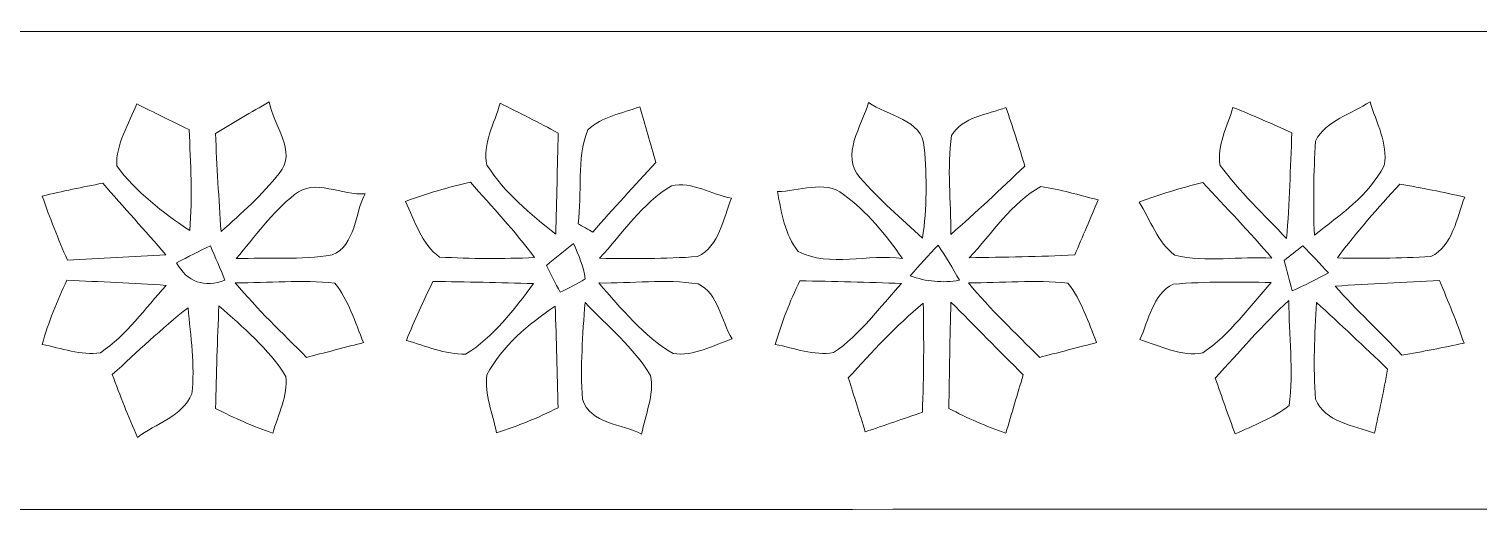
# Model space of a CAD drawing. Header units: centimetres. Extents: x -16.2 to 16.2, y -9 to 9.
# Drawn here: x -2.24 to 6.76, y -8.96 to -5.9 of the extents above; entities that cross this region are included whole.
import ezdxf

# ---------------------------------------------------------------- set-up
doc = ezdxf.new("R2010")
doc.units = ezdxf.units.CM
doc.header["$MEASUREMENT"] = 0
doc.layers.add('Layer 1', color=7, linetype='Continuous')

msp = doc.modelspace()

# ---------------------------------------------------------------- linework, layer by layer
at = {"layer": 'Layer 1', "color": 250, "lineweight": 9}
for points, knots in [([(-16.16388, -5.93101), (-12.4509, -5.90455), (-8.73756, -5.92713), (-5.02422, -5.91972), (-5.02422, -5.91972), (1.97348, -5.91972), (8.97118, -5.91972), (15.96853, -5.91972), (15.96853, -5.91972), (16.04614, -5.90879), (16.13469, -5.96029), (16.12587, -6.04743), (16.12587, -6.04743), (16.09976, -6.94243), (16.09976, -7.83813), (16.1241, -8.73313), (16.1241, -8.73313), (16.13469, -8.84284), (16.02109, -8.95573), (15.89727, -8.88235), (15.89727, -8.88235), (5.21163, -8.87882), (-5.47472, -8.89293), (-16.16071, -8.8753), (-16.16071, -8.8753), (-16.18011, -7.89387), (-16.17658, -6.91244), (-16.16388, -5.93101), (-16.16388, -5.93101), (-16.16388, -5.93101), (-16.16388, -5.93101), (-16.16388, -5.93101)], [0, 0, 0, 0, 0.1111111, 0.1111111, 0.1111111, 0.1111111, 0.2222222, 0.2222222, 0.2222222, 0.2222222, 0.3333333, 0.3333333, 0.3333333, 0.3333333, 0.4444444, 0.4444444, 0.4444444, 0.4444444, 0.5555556, 0.5555556, 0.5555556, 0.5555556, 0.6666667, 0.6666667, 0.6666667, 0.6666667, 0.7777778, 0.7777778, 0.7777778, 0.7777778, 1, 1, 1, 1]), ([(-1.56876, -6.36916), (-1.61709, -6.49369), (-1.69823, -6.61681), (-1.69294, -6.75404), (-1.69294, -6.75404), (-1.57229, -6.91667), (-1.40684, -7.0412), (-1.23997, -7.15445), (-1.23997, -7.15445), (-1.22092, -6.94595), (-1.23327, -6.7364), (-1.24385, -6.52862), (-1.24385, -6.52862), (-1.35286, -6.4757), (-1.46046, -6.42208), (-1.56876, -6.36916), (-1.56876, -6.36916), (-1.56876, -6.36916), (-1.56876, -6.36916), (-1.56876, -6.36916)], [0, 0, 0, 0, 0.1666667, 0.1666667, 0.1666667, 0.1666667, 0.3333333, 0.3333333, 0.3333333, 0.3333333, 0.5, 0.5, 0.5, 0.5, 0.6666667, 0.6666667, 0.6666667, 0.6666667, 1, 1, 1, 1]), ([(-1.08016, -6.55225), (-1.07029, -6.75475), (-1.05935, -6.9576), (-1.04489, -7.1608), (-1.04489, -7.1608), (-0.91789, -7.04755), (-0.78983, -6.93361), (-0.684, -6.7999), (-0.684, -6.7999), (-0.56758, -6.66832), (-0.72421, -6.4951), (-0.74573, -6.35717), (-0.74573, -6.35717), (-0.85827, -6.41996), (-0.96939, -6.48558), (-1.08016, -6.55225), (-1.08016, -6.55225), (-1.08016, -6.55225), (-1.08016, -6.55225), (-1.08016, -6.55225)], [0, 0, 0, 0, 0.1666667, 0.1666667, 0.1666667, 0.1666667, 0.3333333, 0.3333333, 0.3333333, 0.3333333, 0.5, 0.5, 0.5, 0.5, 0.6666667, 0.6666667, 0.6666667, 0.6666667, 1, 1, 1, 1]), ([(0.6869, -6.36493), (0.65268, -6.48911), (0.57577, -6.61893), (0.60576, -6.74946), (0.60576, -6.74946), (0.71477, -6.91985), (0.87528, -7.05214), (1.03297, -7.17667), (1.03297, -7.17667), (1.03897, -6.96747), (1.0425, -6.75828), (1.04744, -6.54978), (1.04744, -6.54978), (0.92855, -6.48523), (0.80755, -6.42455), (0.6869, -6.36493), (0.6869, -6.36493), (0.6869, -6.36493), (0.6869, -6.36493), (0.6869, -6.36493)], [0, 0, 0, 0, 0.1666667, 0.1666667, 0.1666667, 0.1666667, 0.3333333, 0.3333333, 0.3333333, 0.3333333, 0.5, 0.5, 0.5, 0.5, 0.6666667, 0.6666667, 0.6666667, 0.6666667, 1, 1, 1, 1]), ([(1.23088, -6.53073), (1.15997, -6.71312), (1.19843, -6.92126), (1.17126, -7.11246), (1.17126, -7.11246), (1.19419, -7.12552), (1.23935, -7.15127), (1.26228, -7.16397), (1.26228, -7.16397), (1.39034, -7.01792), (1.52157, -6.87434), (1.65351, -6.73182), (1.65351, -6.73182), (1.62105, -6.61646), (1.58719, -6.50181), (1.55473, -6.38645), (1.55473, -6.38645), (1.44608, -6.42737), (1.31872, -6.44783), (1.23088, -6.53073), (1.23088, -6.53073), (1.23088, -6.53073), (1.23088, -6.53073), (1.23088, -6.53073)], [0, 0, 0, 0, 0.1428571, 0.1428571, 0.1428571, 0.1428571, 0.2857143, 0.2857143, 0.2857143, 0.2857143, 0.4285714, 0.4285714, 0.4285714, 0.4285714, 0.5714286, 0.5714286, 0.5714286, 0.5714286, 0.7142857, 0.7142857, 0.7142857, 0.7142857, 1, 1, 1, 1]), ([(2.97466, -6.3607), (2.93233, -6.50604), (2.79827, -6.68807), (2.92175, -6.82672), (2.92175, -6.82672), (3.03993, -6.96253), (3.17716, -7.08036), (3.30945, -7.20242), (3.30945, -7.20242), (3.33732, -7.01616), (3.33626, -6.8253), (3.32039, -6.63868), (3.32039, -6.63868), (3.30839, -6.46335), (3.08967, -6.44289), (2.97466, -6.3607), (2.97466, -6.3607), (2.97466, -6.3607), (2.97466, -6.3607), (2.97466, -6.3607)], [0, 0, 0, 0, 0.1666667, 0.1666667, 0.1666667, 0.1666667, 0.3333333, 0.3333333, 0.3333333, 0.3333333, 0.5, 0.5, 0.5, 0.5, 0.6666667, 0.6666667, 0.6666667, 0.6666667, 1, 1, 1, 1]), ([(5.74926, -6.59953), (5.73656, -6.79355), (5.73409, -6.98829), (5.74185, -7.18373), (5.74185, -7.18373), (5.9006, -7.05743), (6.08087, -6.93643), (6.17506, -6.75122), (6.17506, -6.75122), (6.20152, -6.61505), (6.12497, -6.48311), (6.08757, -6.3554), (6.08757, -6.3554), (5.97398, -6.43196), (5.81205, -6.47006), (5.74926, -6.59953), (5.74926, -6.59953), (5.74926, -6.59953), (5.74926, -6.59953), (5.74926, -6.59953)], [0, 0, 0, 0, 0.1666667, 0.1666667, 0.1666667, 0.1666667, 0.3333333, 0.3333333, 0.3333333, 0.3333333, 0.5, 0.5, 0.5, 0.5, 0.6666667, 0.6666667, 0.6666667, 0.6666667, 1, 1, 1, 1]), ([(3.49007, -6.5646), (3.45973, -6.76674), (3.4876, -6.97418), (3.48407, -7.17843), (3.48407, -7.17843), (3.64353, -7.04403), (3.79134, -6.89621), (3.9448, -6.75545), (3.9448, -6.75545), (3.90811, -6.63269), (3.86825, -6.51133), (3.82733, -6.39033), (3.82733, -6.39033), (3.71267, -6.43654), (3.5578, -6.44854), (3.49007, -6.5646), (3.49007, -6.5646), (3.49007, -6.5646), (3.49007, -6.5646), (3.49007, -6.5646)], [0, 0, 0, 0, 0.1666667, 0.1666667, 0.1666667, 0.1666667, 0.3333333, 0.3333333, 0.3333333, 0.3333333, 0.5, 0.5, 0.5, 0.5, 0.6666667, 0.6666667, 0.6666667, 0.6666667, 1, 1, 1, 1]), ([(5.23667, -6.39103), (5.20281, -6.50675), (5.13331, -6.62845), (5.1573, -6.75016), (5.1573, -6.75016), (5.2783, -6.91456), (5.42823, -7.05637), (5.56934, -7.20383), (5.56934, -7.20383), (5.58804, -6.98547), (5.59227, -6.76568), (5.6025, -6.54767), (5.6025, -6.54767), (5.4808, -6.49334), (5.35944, -6.44042), (5.23667, -6.39103), (5.23667, -6.39103), (5.23667, -6.39103), (5.23667, -6.39103), (5.23667, -6.39103)], [0, 0, 0, 0, 0.1666667, 0.1666667, 0.1666667, 0.1666667, 0.3333333, 0.3333333, 0.3333333, 0.3333333, 0.5, 0.5, 0.5, 0.5, 0.6666667, 0.6666667, 0.6666667, 0.6666667, 1, 1, 1, 1]), ([(-0.58839, -6.93149), (-0.73021, -7.04226), (-0.83534, -7.19149), (-0.95034, -7.32836), (-0.95034, -7.32836), (-0.75279, -7.32237), (-0.55135, -7.33648), (-0.35485, -7.30543), (-0.35485, -7.30543), (-0.2088, -7.24864), (-0.21445, -7.03944), (-0.1506, -6.92585), (-0.1506, -6.92585), (-0.2903, -6.94243), (-0.46598, -6.82495), (-0.58839, -6.93149), (-0.58839, -6.93149), (-0.58839, -6.93149), (-0.58839, -6.93149), (-0.58839, -6.93149)], [0, 0, 0, 0, 0.1666667, 0.1666667, 0.1666667, 0.1666667, 0.3333333, 0.3333333, 0.3333333, 0.3333333, 0.5, 0.5, 0.5, 0.5, 0.6666667, 0.6666667, 0.6666667, 0.6666667, 1, 1, 1, 1]), ([(-2.15473, -6.94066), (-2.10992, -7.07542), (-2.0556, -7.20666), (-1.99915, -7.33754), (-1.99915, -7.33754), (-1.7956, -7.32766), (-1.59169, -7.31778), (-1.38779, -7.30508), (-1.38779, -7.30508), (-1.5162, -7.1548), (-1.65025, -7.00981), (-1.77937, -6.86093), (-1.77937, -6.86093), (-1.90531, -6.88457), (-2.0302, -6.91138), (-2.15473, -6.94066), (-2.15473, -6.94066), (-2.15473, -6.94066), (-2.15473, -6.94066), (-2.15473, -6.94066)], [0, 0, 0, 0, 0.1666667, 0.1666667, 0.1666667, 0.1666667, 0.3333333, 0.3333333, 0.3333333, 0.3333333, 0.5, 0.5, 0.5, 0.5, 0.6666667, 0.6666667, 0.6666667, 0.6666667, 1, 1, 1, 1]), ([(0.09952, -6.97347), (0.15773, -7.09341), (0.1983, -7.2377), (0.3119, -7.31919), (0.3119, -7.31919), (0.50769, -7.32942), (0.70383, -7.33048), (0.90033, -7.32201), (0.90033, -7.32201), (0.77968, -7.15656), (0.63716, -7.00804), (0.5031, -6.85423), (0.5031, -6.85423), (0.36622, -6.88598), (0.23111, -6.92408), (0.09952, -6.97347), (0.09952, -6.97347), (0.09952, -6.97347), (0.09952, -6.97347), (0.09952, -6.97347)], [0, 0, 0, 0, 0.1666667, 0.1666667, 0.1666667, 0.1666667, 0.3333333, 0.3333333, 0.3333333, 0.3333333, 0.5, 0.5, 0.5, 0.5, 0.6666667, 0.6666667, 0.6666667, 0.6666667, 1, 1, 1, 1]), ([(1.75123, -6.87646), (1.56849, -6.98582), (1.44678, -7.17208), (1.30497, -7.3266), (1.30497, -7.3266), (1.50746, -7.32801), (1.71031, -7.33189), (1.91315, -7.31531), (1.91315, -7.31531), (2.04933, -7.25287), (2.07155, -7.07966), (2.12306, -6.95407), (2.12306, -6.95407), (2.00064, -6.93008), (1.87752, -6.84965), (1.75123, -6.87646), (1.75123, -6.87646), (1.75123, -6.87646), (1.75123, -6.87646), (1.75123, -6.87646)], [0, 0, 0, 0, 0.1666667, 0.1666667, 0.1666667, 0.1666667, 0.3333333, 0.3333333, 0.3333333, 0.3333333, 0.5, 0.5, 0.5, 0.5, 0.6666667, 0.6666667, 0.6666667, 0.6666667, 1, 1, 1, 1]), ([(2.40846, -6.91315), (2.43456, -7.0405), (2.4522, -7.1809), (2.53792, -7.28427), (2.53792, -7.28427), (2.73266, -7.38551), (2.97537, -7.29661), (3.18457, -7.32801), (3.18457, -7.32801), (3.08014, -7.18055), (2.96549, -7.03697), (2.81838, -6.93008), (2.81838, -6.93008), (2.70126, -6.83695), (2.53828, -6.9135), (2.40846, -6.91315), (2.40846, -6.91315), (2.40846, -6.91315), (2.40846, -6.91315), (2.40846, -6.91315)], [0, 0, 0, 0, 0.1666667, 0.1666667, 0.1666667, 0.1666667, 0.3333333, 0.3333333, 0.3333333, 0.3333333, 0.5, 0.5, 0.5, 0.5, 0.6666667, 0.6666667, 0.6666667, 0.6666667, 1, 1, 1, 1]), ([(3.59943, -7.32307), (3.8171, -7.3199), (4.03582, -7.31602), (4.25419, -7.30579), (4.25419, -7.30579), (4.30287, -7.19149), (4.35226, -7.07789), (4.39989, -6.96395), (4.39989, -6.96395), (4.28135, -6.93466), (4.16352, -6.89974), (4.04393, -6.8814), (4.04393, -6.8814), (3.86014, -6.9837), (3.74125, -7.17244), (3.59943, -7.32307), (3.59943, -7.32307), (3.59943, -7.32307), (3.59943, -7.32307), (3.59943, -7.32307)], [0, 0, 0, 0, 0.1666667, 0.1666667, 0.1666667, 0.1666667, 0.3333333, 0.3333333, 0.3333333, 0.3333333, 0.5, 0.5, 0.5, 0.5, 0.6666667, 0.6666667, 0.6666667, 0.6666667, 1, 1, 1, 1]), ([(4.65424, -6.9777), (4.72409, -7.08848), (4.76783, -7.22818), (4.87578, -7.3072), (4.87578, -7.3072), (5.06946, -7.35518), (5.27901, -7.31249), (5.47762, -7.3259), (5.47762, -7.3259), (5.3418, -7.16326), (5.19187, -7.01298), (5.05006, -6.8567), (5.05006, -6.8567), (4.91565, -6.88951), (4.78371, -6.92973), (4.65424, -6.9777), (4.65424, -6.9777), (4.65424, -6.9777), (4.65424, -6.9777), (4.65424, -6.9777)], [0, 0, 0, 0, 0.1666667, 0.1666667, 0.1666667, 0.1666667, 0.3333333, 0.3333333, 0.3333333, 0.3333333, 0.5, 0.5, 0.5, 0.5, 0.6666667, 0.6666667, 0.6666667, 0.6666667, 1, 1, 1, 1]), ([(6.27172, -6.86623), (6.13802, -7.01475), (6.00326, -7.16291), (5.88437, -7.32378), (5.88437, -7.32378), (6.07734, -7.32942), (6.27067, -7.3266), (6.46399, -7.31567), (6.46399, -7.31567), (6.60228, -7.25146), (6.62415, -7.07472), (6.6753, -6.94666), (6.6753, -6.94666), (6.5416, -6.91667), (6.40649, -6.88951), (6.27172, -6.86623), (6.27172, -6.86623), (6.27172, -6.86623), (6.27172, -6.86623), (6.27172, -6.86623)], [0, 0, 0, 0, 0.1666667, 0.1666667, 0.1666667, 0.1666667, 0.3333333, 0.3333333, 0.3333333, 0.3333333, 0.5, 0.5, 0.5, 0.5, 0.6666667, 0.6666667, 0.6666667, 0.6666667, 1, 1, 1, 1]), ([(-1.32111, -7.35376), (-1.25796, -7.473), (-1.14543, -7.51287), (-1.0209, -7.46207), (-1.0209, -7.46207), (-1.05053, -7.39081), (-1.08087, -7.3199), (-1.11156, -7.24934), (-1.11156, -7.24934), (-1.18176, -7.28321), (-1.25161, -7.31813), (-1.32111, -7.35376), (-1.32111, -7.35376), (-1.32111, -7.35376), (-1.32111, -7.35376), (-1.32111, -7.35376)], [0, 0, 0, 0, 0.2, 0.2, 0.2, 0.2, 0.4, 0.4, 0.4, 0.4, 0.6, 0.6, 0.6, 0.6, 1, 1, 1, 1]), ([(0.97441, -7.3707), (1.00264, -7.42608), (1.03086, -7.48147), (1.05979, -7.53756), (1.05979, -7.53756), (1.11235, -7.51075), (1.16632, -7.4857), (1.21607, -7.4536), (1.21607, -7.4536), (1.20548, -7.37634), (1.17373, -7.30508), (1.14375, -7.23417), (1.14375, -7.23417), (1.0866, -7.27933), (1.0305, -7.32519), (0.97441, -7.3707), (0.97441, -7.3707), (0.97441, -7.3707), (0.97441, -7.3707), (0.97441, -7.3707)], [0, 0, 0, 0, 0.1666667, 0.1666667, 0.1666667, 0.1666667, 0.3333333, 0.3333333, 0.3333333, 0.3333333, 0.5, 0.5, 0.5, 0.5, 0.6666667, 0.6666667, 0.6666667, 0.6666667, 1, 1, 1, 1]), ([(3.2336, -7.4349), (3.33097, -7.47159), (3.43574, -7.48041), (3.5384, -7.46277), (3.5384, -7.46277), (3.49642, -7.38834), (3.45303, -7.31567), (3.40646, -7.2444), (3.40646, -7.2444), (3.3472, -7.30649), (3.28969, -7.36999), (3.2336, -7.4349), (3.2336, -7.4349), (3.2336, -7.4349), (3.2336, -7.4349), (3.2336, -7.4349)], [0, 0, 0, 0, 0.2, 0.2, 0.2, 0.2, 0.4, 0.4, 0.4, 0.4, 0.6, 0.6, 0.6, 0.6, 1, 1, 1, 1]), ([(5.55417, -7.3393), (5.57075, -7.4021), (5.58769, -7.46489), (5.60497, -7.52804), (5.60497, -7.52804), (5.68082, -7.49346), (5.75596, -7.45678), (5.82934, -7.41727), (5.82934, -7.41727), (5.77678, -7.36047), (5.72386, -7.30438), (5.67024, -7.24864), (5.67024, -7.24864), (5.63143, -7.27862), (5.59263, -7.30896), (5.55417, -7.3393), (5.55417, -7.3393), (5.55417, -7.3393), (5.55417, -7.3393), (5.55417, -7.3393)], [0, 0, 0, 0, 0.1666667, 0.1666667, 0.1666667, 0.1666667, 0.3333333, 0.3333333, 0.3333333, 0.3333333, 0.5, 0.5, 0.5, 0.5, 0.6666667, 0.6666667, 0.6666667, 0.6666667, 1, 1, 1, 1]), ([(-2.00162, -7.46313), (-2.06441, -7.59083), (-2.11627, -7.72348), (-2.15543, -7.86071), (-2.15543, -7.86071), (-2.03655, -7.88328), (-1.9159, -7.93161), (-1.79348, -7.91186), (-1.79348, -7.91186), (-1.63085, -7.8032), (-1.5162, -7.63705), (-1.38532, -7.49452), (-1.38532, -7.49452), (-1.59099, -7.48076), (-1.79666, -7.47159), (-2.00162, -7.46313), (-2.00162, -7.46313), (-2.00162, -7.46313), (-2.00162, -7.46313), (-2.00162, -7.46313)], [0, 0, 0, 0, 0.1666667, 0.1666667, 0.1666667, 0.1666667, 0.3333333, 0.3333333, 0.3333333, 0.3333333, 0.5, 0.5, 0.5, 0.5, 0.6666667, 0.6666667, 0.6666667, 0.6666667, 1, 1, 1, 1]), ([(-0.95669, -7.47971), (-0.81946, -7.64304), (-0.6653, -7.7905), (-0.51396, -7.94079), (-0.51396, -7.94079), (-0.42576, -7.91786), (-0.24937, -7.87235), (-0.16083, -7.84977), (-0.16083, -7.84977), (-0.21233, -7.72312), (-0.25396, -7.58801), (-0.33863, -7.48006), (-0.33863, -7.48006), (-0.54394, -7.45925), (-0.75138, -7.47865), (-0.95669, -7.47971), (-0.95669, -7.47971), (-0.95669, -7.47971), (-0.95669, -7.47971), (-0.95669, -7.47971)], [0, 0, 0, 0, 0.1666667, 0.1666667, 0.1666667, 0.1666667, 0.3333333, 0.3333333, 0.3333333, 0.3333333, 0.5, 0.5, 0.5, 0.5, 0.6666667, 0.6666667, 0.6666667, 0.6666667, 1, 1, 1, 1]), ([(1.29932, -7.47971), (1.43902, -7.63846), (1.57731, -7.80814), (1.76076, -7.9175), (1.76076, -7.9175), (1.88917, -7.93655), (2.00982, -7.86635), (2.12764, -7.82613), (2.12764, -7.82613), (2.05815, -7.71501), (2.04368, -7.54462), (1.91562, -7.485), (1.91562, -7.485), (1.71207, -7.4536), (1.50323, -7.48323), (1.29932, -7.47971), (1.29932, -7.47971), (1.29932, -7.47971), (1.29932, -7.47971), (1.29932, -7.47971)], [0, 0, 0, 0, 0.1666667, 0.1666667, 0.1666667, 0.1666667, 0.3333333, 0.3333333, 0.3333333, 0.3333333, 0.5, 0.5, 0.5, 0.5, 0.6666667, 0.6666667, 0.6666667, 0.6666667, 1, 1, 1, 1]), ([(2.54815, -7.46595), (2.48571, -7.59295), (2.43421, -7.72418), (2.3954, -7.86071), (2.3954, -7.86071), (2.51394, -7.88328), (2.63494, -7.93197), (2.75735, -7.91151), (2.75735, -7.91151), (2.92422, -7.79897), (3.04381, -7.62928), (3.17927, -7.48253), (3.17927, -7.48253), (2.96867, -7.47512), (2.75806, -7.47018), (2.54815, -7.46595), (2.54815, -7.46595), (2.54815, -7.46595), (2.54815, -7.46595), (2.54815, -7.46595)], [0, 0, 0, 0, 0.1666667, 0.1666667, 0.1666667, 0.1666667, 0.3333333, 0.3333333, 0.3333333, 0.3333333, 0.5, 0.5, 0.5, 0.5, 0.6666667, 0.6666667, 0.6666667, 0.6666667, 1, 1, 1, 1]), ([(3.59414, -7.47971), (3.73137, -7.64304), (3.88554, -7.7905), (4.03688, -7.94079), (4.03688, -7.94079), (4.12507, -7.91786), (4.30146, -7.87235), (4.39001, -7.84977), (4.39001, -7.84977), (4.3385, -7.72312), (4.29687, -7.58801), (4.21221, -7.48006), (4.21221, -7.48006), (4.00689, -7.45925), (3.79911, -7.47865), (3.59414, -7.47971), (3.59414, -7.47971), (3.59414, -7.47971), (3.59414, -7.47971), (3.59414, -7.47971)], [0, 0, 0, 0, 0.1666667, 0.1666667, 0.1666667, 0.1666667, 0.3333333, 0.3333333, 0.3333333, 0.3333333, 0.5, 0.5, 0.5, 0.5, 0.6666667, 0.6666667, 0.6666667, 0.6666667, 1, 1, 1, 1]), ([(5.87167, -7.49911), (6.00255, -7.64798), (6.14896, -7.78274), (6.28513, -7.92703), (6.28513, -7.92703), (6.41425, -7.90586), (6.54266, -7.88011), (6.67072, -7.85295), (6.67072, -7.85295), (6.62627, -7.72136), (6.57159, -7.5933), (6.51937, -7.46524), (6.51937, -7.46524), (6.30312, -7.47442), (6.08687, -7.48429), (5.87167, -7.49911), (5.87167, -7.49911), (5.87167, -7.49911), (5.87167, -7.49911), (5.87167, -7.49911)], [0, 0, 0, 0, 0.1666667, 0.1666667, 0.1666667, 0.1666667, 0.3333333, 0.3333333, 0.3333333, 0.3333333, 0.5, 0.5, 0.5, 0.5, 0.6666667, 0.6666667, 0.6666667, 0.6666667, 1, 1, 1, 1]), ([(0.26921, -7.46983), (0.21277, -7.59118), (0.15526, -7.71148), (0.10517, -7.83566), (0.10517, -7.83566), (0.22582, -7.86953), (0.34541, -7.92315), (0.47276, -7.92174), (0.47276, -7.92174), (0.64668, -7.8152), (0.77404, -7.64551), (0.89398, -7.48359), (0.89398, -7.48359), (0.68549, -7.47653), (0.477, -7.473), (0.26921, -7.46983), (0.26921, -7.46983), (0.26921, -7.46983), (0.26921, -7.46983), (0.26921, -7.46983)], [0, 0, 0, 0, 0.1666667, 0.1666667, 0.1666667, 0.1666667, 0.3333333, 0.3333333, 0.3333333, 0.3333333, 0.5, 0.5, 0.5, 0.5, 0.6666667, 0.6666667, 0.6666667, 0.6666667, 1, 1, 1, 1]), ([(4.8659, -7.48711), (4.73679, -7.54885), (4.71562, -7.71289), (4.65777, -7.83037), (4.65777, -7.83037), (4.78406, -7.86847), (4.916, -7.94114), (5.05006, -7.91221), (5.05006, -7.91221), (5.21868, -7.79826), (5.33933, -7.62611), (5.47409, -7.47653), (5.47409, -7.47653), (5.27125, -7.47406), (5.06769, -7.46983), (4.8659, -7.48711), (4.8659, -7.48711), (4.8659, -7.48711), (4.8659, -7.48711), (4.8659, -7.48711)], [0, 0, 0, 0, 0.1666667, 0.1666667, 0.1666667, 0.1666667, 0.3333333, 0.3333333, 0.3333333, 0.3333333, 0.5, 0.5, 0.5, 0.5, 0.6666667, 0.6666667, 0.6666667, 0.6666667, 1, 1, 1, 1]), ([(-1.7201, -8.04733), (-1.67248, -8.17891), (-1.62027, -8.30873), (-1.56453, -8.43715), (-1.56453, -8.43715), (-1.45058, -8.35177), (-1.28407, -8.30768), (-1.22657, -8.16762), (-1.22657, -8.16762), (-1.2047, -7.98982), (-1.23574, -7.81026), (-1.2495, -7.63281), (-1.2495, -7.63281), (-1.4146, -7.76158), (-1.56488, -7.90763), (-1.7201, -8.04733), (-1.7201, -8.04733), (-1.7201, -8.04733), (-1.7201, -8.04733), (-1.7201, -8.04733)], [0, 0, 0, 0, 0.1666667, 0.1666667, 0.1666667, 0.1666667, 0.3333333, 0.3333333, 0.3333333, 0.3333333, 0.5, 0.5, 0.5, 0.5, 0.6666667, 0.6666667, 0.6666667, 0.6666667, 1, 1, 1, 1]), ([(-1.05829, -7.62047), (-1.06817, -7.83213), (-1.07381, -8.04415), (-1.07946, -8.25723), (-1.07946, -8.25723), (-0.96481, -8.31685), (-0.84627, -8.36941), (-0.72351, -8.41104), (-0.72351, -8.41104), (-0.69211, -8.29639), (-0.62896, -8.17997), (-0.64343, -8.05897), (-0.64343, -8.05897), (-0.7482, -7.88646), (-0.90942, -7.75417), (-1.05829, -7.62047), (-1.05829, -7.62047), (-1.05829, -7.62047), (-1.05829, -7.62047), (-1.05829, -7.62047)], [0, 0, 0, 0, 0.1666667, 0.1666667, 0.1666667, 0.1666667, 0.3333333, 0.3333333, 0.3333333, 0.3333333, 0.5, 0.5, 0.5, 0.5, 0.6666667, 0.6666667, 0.6666667, 0.6666667, 1, 1, 1, 1]), ([(0.60435, -8.05015), (0.58918, -8.17221), (0.6421, -8.29039), (0.66432, -8.40892), (0.66432, -8.40892), (0.79591, -8.36835), (0.92326, -8.31508), (1.04673, -8.2537), (1.04673, -8.2537), (1.04144, -8.04309), (1.03615, -7.83248), (1.02945, -7.62293), (1.02945, -7.62293), (0.86258, -7.73512), (0.69925, -7.87023), (0.60435, -8.05015), (0.60435, -8.05015), (0.60435, -8.05015), (0.60435, -8.05015), (0.60435, -8.05015)], [0, 0, 0, 0, 0.1666667, 0.1666667, 0.1666667, 0.1666667, 0.3333333, 0.3333333, 0.3333333, 0.3333333, 0.5, 0.5, 0.5, 0.5, 0.6666667, 0.6666667, 0.6666667, 0.6666667, 1, 1, 1, 1]), ([(1.21466, -7.60106), (1.19949, -7.80003), (1.18432, -7.9997), (1.19807, -8.20008), (1.19807, -8.20008), (1.24394, -8.35318), (1.44925, -8.3553), (1.56567, -8.41668), (1.56567, -8.41668), (1.58684, -8.29709), (1.64646, -8.17503), (1.6207, -8.05297), (1.6207, -8.05297), (1.51557, -7.87835), (1.35294, -7.74782), (1.21466, -7.60106), (1.21466, -7.60106), (1.21466, -7.60106), (1.21466, -7.60106), (1.21466, -7.60106)], [0, 0, 0, 0, 0.1666667, 0.1666667, 0.1666667, 0.1666667, 0.3333333, 0.3333333, 0.3333333, 0.3333333, 0.5, 0.5, 0.5, 0.5, 0.6666667, 0.6666667, 0.6666667, 0.6666667, 1, 1, 1, 1]), ([(2.84837, -8.06849), (2.88471, -8.17926), (2.91822, -8.29004), (2.9542, -8.40187), (2.9542, -8.40187), (3.07274, -8.36341), (3.19021, -8.32179), (3.30839, -8.28157), (3.30839, -8.28157), (3.31792, -8.05579), (3.31827, -7.82966), (3.31368, -7.60459), (3.31368, -7.60459), (3.1447, -7.74464), (2.99583, -7.90657), (2.84837, -8.06849), (2.84837, -8.06849), (2.84837, -8.06849), (2.84837, -8.06849), (2.84837, -8.06849)], [0, 0, 0, 0, 0.1666667, 0.1666667, 0.1666667, 0.1666667, 0.3333333, 0.3333333, 0.3333333, 0.3333333, 0.5, 0.5, 0.5, 0.5, 0.6666667, 0.6666667, 0.6666667, 0.6666667, 1, 1, 1, 1]), ([(3.48584, -7.59789), (3.47949, -7.81731), (3.47631, -8.0371), (3.47279, -8.25758), (3.47279, -8.25758), (3.58673, -8.31685), (3.70456, -8.36941), (3.82627, -8.41175), (3.82627, -8.41175), (3.86296, -8.29074), (3.89824, -8.16939), (3.93422, -8.04838), (3.93422, -8.04838), (3.78288, -7.89951), (3.63506, -7.74746), (3.48584, -7.59789), (3.48584, -7.59789), (3.48584, -7.59789), (3.48584, -7.59789), (3.48584, -7.59789)], [0, 0, 0, 0, 0.1666667, 0.1666667, 0.1666667, 0.1666667, 0.3333333, 0.3333333, 0.3333333, 0.3333333, 0.5, 0.5, 0.5, 0.5, 0.6666667, 0.6666667, 0.6666667, 0.6666667, 1, 1, 1, 1]), ([(5.12661, -8.0699), (5.16682, -8.18526), (5.20775, -8.30097), (5.25008, -8.41598), (5.25008, -8.41598), (5.36403, -8.36306), (5.48503, -8.31826), (5.58487, -8.2403), (5.58487, -8.2403), (5.61485, -8.02404), (5.58204, -7.80356), (5.58416, -7.5873), (5.58416, -7.5873), (5.42012, -7.73723), (5.27689, -7.90727), (5.12661, -8.0699), (5.12661, -8.0699), (5.12661, -8.0699), (5.12661, -8.0699), (5.12661, -8.0699)], [0, 0, 0, 0, 0.1666667, 0.1666667, 0.1666667, 0.1666667, 0.3333333, 0.3333333, 0.3333333, 0.3333333, 0.5, 0.5, 0.5, 0.5, 0.6666667, 0.6666667, 0.6666667, 0.6666667, 1, 1, 1, 1]), ([(5.7542, -7.60071), (5.74397, -7.80038), (5.73374, -8.00005), (5.74855, -8.20078), (5.74855, -8.20078), (5.81029, -8.3419), (5.98492, -8.36447), (6.11509, -8.41069), (6.11509, -8.41069), (6.14402, -8.27875), (6.17259, -8.14575), (6.19658, -8.01311), (6.19658, -8.01311), (6.05018, -7.87446), (5.90378, -7.73512), (5.7542, -7.60071), (5.7542, -7.60071), (5.7542, -7.60071), (5.7542, -7.60071), (5.7542, -7.60071)], [0, 0, 0, 0, 0.1666667, 0.1666667, 0.1666667, 0.1666667, 0.3333333, 0.3333333, 0.3333333, 0.3333333, 0.5, 0.5, 0.5, 0.5, 0.6666667, 0.6666667, 0.6666667, 0.6666667, 1, 1, 1, 1])]:
    msp.add_open_spline(points, degree=3, knots=knots, dxfattribs=at)

doc.saveas('drawing.dxf')
